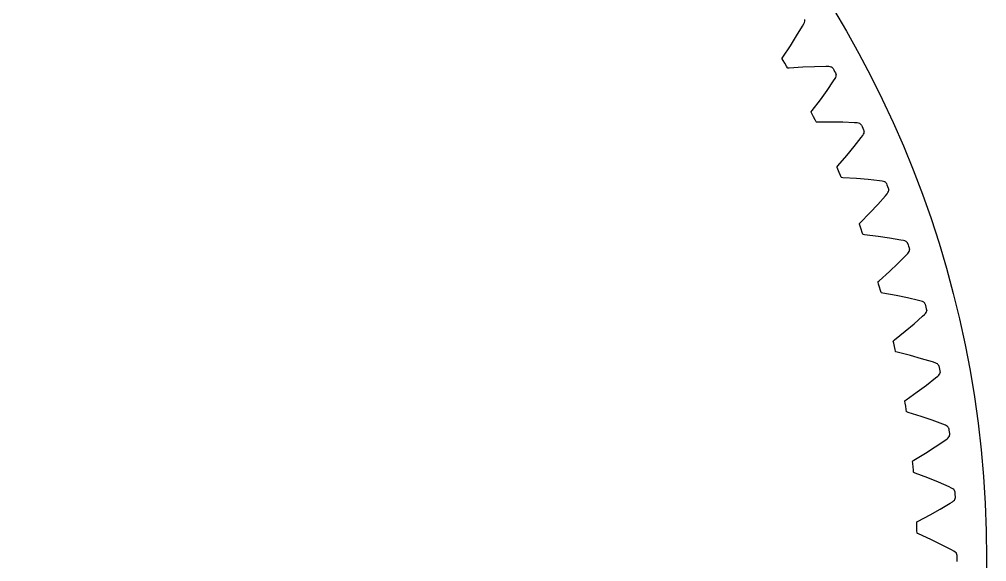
# Model space of a CAD drawing. Extents: x -54 to 54, y -54 to 54.
# Drawn here: x 4.62 to 53.5, y -0.18 to 27.22 of the extents above; entities that cross this region are included whole.
import ezdxf

# ---------------------------------------------------------------- set-up
doc = ezdxf.new("R2010")
doc.units = 0

msp = doc.modelspace()

# ---------------------------------------------------------------- linework, layer by layer
msp.add_circle((0, 0), 53.5)
msp.add_circle((0, 0), 53.5)
at = {"layer": 'layer0'}
for p, q in [((44.194, 26.881), (44.264, 27.002)), ((44.264, 27.002), (44.294, 27.066)), ((44.294, 27.066), (44.31, 27.124)), ((44.31, 27.199), (44.304, 27.221)), ((44.314, 27.176), (44.31, 27.199)), ((44.31, 27.124), (44.314, 27.151)), ((44.314, 27.151), (44.314, 27.176)), ((43.897, 26.382), (44.194, 26.881)), ((43.585, 25.889), (43.897, 26.382)), ((43.2, 25.314), (43.585, 25.889)), ((43.164, 25.247), (43.167, 25.26)), ((43.166, 25.233), (43.164, 25.247)), ((43.216, 25.144), (43.166, 25.233)), ((43.167, 25.26), (43.2, 25.314)), ((43.301, 25), (43.216, 25.144)), ((43.383, 24.854), (43.301, 25)), ((43.301, 25), (43.301, 25)), ((43.436, 24.766), (43.383, 24.854)), ((43.447, 24.757), (43.436, 24.766)), ((43.459, 24.754), (43.447, 24.757)), ((43.523, 24.756), (43.459, 24.754)), ((44.213, 24.801), (43.523, 24.756)), ((44.796, 24.824), (44.213, 24.801)), ((45.376, 24.833), (44.796, 24.824)), ((45.517, 24.833), (45.376, 24.833)), ((45.587, 24.827), (45.517, 24.833)), ((45.646, 24.812), (45.587, 24.827)), ((45.67, 24.801), (45.646, 24.812)), ((45.692, 24.789), (45.67, 24.801)), ((45.71, 24.774), (45.692, 24.789)), ((45.726, 24.758), (45.71, 24.774)), ((45.738, 24.74), (45.726, 24.758)), ((45.901, 24.42), (45.896, 24.442)), ((45.437, 23.63), (45.765, 24.109)), ((45.765, 24.109), (45.842, 24.226)), ((45.842, 24.226), (45.876, 24.288)), ((45.876, 24.288), (45.896, 24.345)), ((45.896, 24.345), (45.901, 24.372)), ((45.903, 24.396), (45.901, 24.42)), ((45.901, 24.372), (45.903, 24.396)), ((45.096, 23.156), (45.437, 23.63)), ((44.677, 22.607), (45.096, 23.156)), ((44.636, 22.542), (44.64, 22.554)), ((44.638, 22.528), (44.636, 22.542)), ((44.682, 22.436), (44.638, 22.528)), ((44.64, 22.554), (44.677, 22.607)), ((44.758, 22.287), (44.682, 22.436)), ((44.831, 22.136), (44.758, 22.287)), ((44.758, 22.287), (44.758, 22.287)), ((44.878, 22.045), (44.831, 22.136)), ((44.888, 22.036), (44.878, 22.045)), ((44.9, 22.031), (44.888, 22.036)), ((44.964, 22.029), (44.9, 22.031)), ((45.656, 22.033), (44.964, 22.029)), ((46.239, 22.02), (45.656, 22.033)), ((46.819, 21.992), (46.239, 22.02)), ((46.959, 21.984), (46.819, 21.992)), ((47.029, 21.973), (46.959, 21.984)), ((47.086, 21.955), (47.029, 21.973)), ((47.11, 21.943), (47.086, 21.955)), ((47.131, 21.929), (47.11, 21.943)), ((47.149, 21.913), (47.131, 21.929)), ((47.163, 21.896), (47.149, 21.913)), ((47.174, 21.877), (47.163, 21.896)), ((47.317, 21.548), (47.313, 21.57)), ((47.314, 21.5), (47.317, 21.524)), ((47.317, 21.524), (47.317, 21.548)), ((46.806, 20.788), (47.162, 21.246)), ((47.162, 21.246), (47.247, 21.358)), ((47.247, 21.358), (47.284, 21.418)), ((47.284, 21.418), (47.308, 21.474)), ((47.308, 21.474), (47.314, 21.5)), ((46.436, 20.336), (46.806, 20.788)), ((45.984, 19.813), (46.436, 20.336)), ((45.939, 19.751), (45.944, 19.763)), ((45.94, 19.738), (45.939, 19.751)), ((45.978, 19.643), (45.94, 19.738)), ((45.944, 19.763), (45.984, 19.813)), ((46.045, 19.489), (45.978, 19.643)), ((46.109, 19.334), (46.045, 19.489)), ((46.045, 19.489), (46.045, 19.489)), ((46.15, 19.241), (46.109, 19.334)), ((46.16, 19.231), (46.15, 19.241)), ((46.171, 19.225), (46.16, 19.231)), ((46.235, 19.22), (46.171, 19.225)), ((46.926, 19.18), (46.235, 19.22)), ((47.507, 19.131), (46.926, 19.18)), ((48.084, 19.068), (47.507, 19.131)), ((48.223, 19.051), (48.084, 19.068)), ((48.292, 19.036), (48.223, 19.051)), ((48.349, 19.014), (48.292, 19.036)), ((48.372, 19.001), (48.349, 19.014)), ((48.392, 18.986), (48.372, 19.001)), ((48.408, 18.969), (48.392, 18.986)), ((48.422, 18.951), (48.408, 18.969)), ((48.431, 18.932), (48.422, 18.951)), ((48.554, 18.594), (48.551, 18.616)), ((48.553, 18.571), (48.554, 18.594)), ((47.997, 17.867), (48.381, 18.302)), ((48.381, 18.302), (48.472, 18.409)), ((48.472, 18.409), (48.513, 18.466)), ((48.513, 18.466), (48.54, 18.52)), ((48.54, 18.52), (48.548, 18.546)), ((48.548, 18.546), (48.553, 18.571)), ((47.6, 17.439), (47.997, 17.867)), ((47.116, 16.945), (47.6, 17.439)), ((47.068, 16.886), (47.073, 16.898)), ((47.068, 16.872), (47.068, 16.886)), ((47.1, 16.775), (47.068, 16.872)), ((47.073, 16.898), (47.116, 16.945)), ((47.157, 16.618), (47.1, 16.775)), ((47.212, 16.459), (47.157, 16.618)), ((47.157, 16.618), (47.157, 16.618)), ((47.247, 16.363), (47.212, 16.459)), ((47.256, 16.353), (47.247, 16.363)), ((47.267, 16.347), (47.256, 16.353)), ((47.331, 16.337), (47.267, 16.347)), ((48.017, 16.255), (47.331, 16.337)), ((48.595, 16.171), (48.017, 16.255)), ((49.167, 16.072), (48.595, 16.171)), ((49.305, 16.046), (49.167, 16.072)), ((49.373, 16.027), (49.305, 16.046)), ((49.428, 16.002), (49.373, 16.027)), ((49.45, 15.987), (49.428, 16.002)), ((49.469, 15.971), (49.45, 15.987)), ((49.484, 15.953), (49.469, 15.971)), ((49.496, 15.934), (49.484, 15.953)), ((49.505, 15.914), (49.496, 15.934)), ((49.006, 14.878), (49.416, 15.289)), ((49.416, 15.289), (49.513, 15.39)), ((49.513, 15.39), (49.558, 15.445)), ((49.558, 15.445), (49.588, 15.497)), ((49.588, 15.497), (49.598, 15.522)), ((49.598, 15.522), (49.604, 15.546)), ((49.604, 15.546), (49.606, 15.57)), ((49.606, 15.57), (49.605, 15.592)), ((48.583, 14.476), (49.006, 14.878)), ((48.07, 14.012), (48.583, 14.476)), ((48.017, 13.942), (48.018, 13.956)), ((48.043, 13.844), (48.017, 13.942)), ((48.018, 13.956), (48.024, 13.968)), ((48.024, 13.968), (48.07, 14.012)), ((48.091, 13.683), (48.043, 13.844)), ((48.135, 13.521), (48.091, 13.683)), ((48.091, 13.683), (48.091, 13.683)), ((48.165, 13.424), (48.135, 13.521)), ((48.173, 13.412), (48.165, 13.424)), ((48.184, 13.406), (48.173, 13.412)), ((48.247, 13.392), (48.184, 13.406)), ((48.927, 13.268), (48.247, 13.392)), ((49.498, 13.148), (48.927, 13.268)), ((50.063, 13.015), (49.498, 13.148)), ((50.199, 12.981), (50.063, 13.015)), ((50.266, 12.957), (50.199, 12.981)), ((50.319, 12.929), (50.266, 12.957)), ((50.34, 12.913), (50.319, 12.929)), ((50.358, 12.895), (50.34, 12.913)), ((50.373, 12.877), (50.358, 12.895)), ((50.383, 12.857), (50.373, 12.877)), ((50.391, 12.836), (50.383, 12.857)), ((50.263, 12.218), (50.367, 12.313)), ((50.367, 12.313), (50.415, 12.365)), ((50.415, 12.365), (50.448, 12.415)), ((50.448, 12.415), (50.459, 12.44)), ((50.459, 12.44), (50.467, 12.463)), ((50.467, 12.463), (50.471, 12.486)), ((50.471, 12.486), (50.471, 12.509)), ((49.382, 11.458), (49.829, 11.833)), ((49.829, 11.833), (50.263, 12.218)), ((48.842, 11.027), (49.382, 11.458)), ((48.784, 10.96), (48.786, 10.974)), ((48.805, 10.86), (48.784, 10.96)), ((48.786, 10.974), (48.793, 10.985)), ((48.793, 10.985), (48.842, 11.027)), ((48.842, 10.697), (48.805, 10.86)), ((48.876, 10.532), (48.842, 10.697)), ((48.842, 10.697), (48.842, 10.697)), ((48.9, 10.433), (48.876, 10.532)), ((48.907, 10.421), (48.9, 10.433)), ((48.918, 10.414), (48.907, 10.421)), ((48.98, 10.397), (48.918, 10.414)), ((49.651, 10.231), (48.98, 10.397)), ((50.213, 10.076), (49.651, 10.231)), ((50.769, 9.908), (50.213, 10.076)), ((50.903, 9.866), (50.769, 9.908)), ((50.968, 9.838), (50.903, 9.866)), ((51.019, 9.807), (50.968, 9.838)), ((51.04, 9.789), (51.019, 9.807)), ((51.056, 9.771), (51.04, 9.789)), ((51.07, 9.751), (51.056, 9.771)), ((51.079, 9.731), (51.07, 9.751)), ((51.085, 9.71), (51.079, 9.731)), ((51.117, 9.286), (51.129, 9.31)), ((51.129, 9.31), (51.138, 9.333)), ((51.138, 9.333), (51.144, 9.356)), ((51.144, 9.356), (51.145, 9.378)), ((50.463, 8.743), (50.92, 9.101)), ((50.92, 9.101), (51.029, 9.189)), ((51.029, 9.189), (51.08, 9.238)), ((51.08, 9.238), (51.117, 9.286)), ((49.428, 7.999), (49.994, 8.396)), ((49.994, 8.396), (50.463, 8.743)), ((49.367, 7.936), (49.369, 7.95)), ((49.381, 7.835), (49.367, 7.936)), ((49.369, 7.95), (49.376, 7.96)), ((49.376, 7.96), (49.428, 7.999)), ((49.408, 7.67), (49.381, 7.835)), ((49.432, 7.503), (49.408, 7.67)), ((49.408, 7.67), (49.408, 7.67)), ((49.449, 7.403), (49.432, 7.503)), ((49.456, 7.391), (49.449, 7.403)), ((49.466, 7.383), (49.456, 7.391)), ((49.527, 7.362), (49.466, 7.383)), ((50.187, 7.155), (49.527, 7.362)), ((50.739, 6.966), (50.187, 7.155)), ((51.283, 6.764), (50.739, 6.966)), ((51.414, 6.713), (51.283, 6.764)), ((51.477, 6.682), (51.414, 6.713)), ((51.526, 6.647), (51.477, 6.682)), ((51.546, 6.628), (51.526, 6.647)), ((51.561, 6.609), (51.546, 6.628)), ((51.573, 6.589), (51.561, 6.609)), ((51.582, 6.568), (51.573, 6.589)), ((51.586, 6.547), (51.582, 6.568)), ((50.905, 5.62), (51.384, 5.949)), ((51.384, 5.949), (51.498, 6.03)), ((51.498, 6.03), (51.552, 6.076)), ((51.552, 6.076), (51.591, 6.122)), ((51.591, 6.122), (51.605, 6.144)), ((51.605, 6.144), (51.616, 6.167)), ((51.616, 6.167), (51.623, 6.19)), ((51.623, 6.19), (51.626, 6.212)), ((50.416, 5.302), (50.905, 5.62)), ((49.761, 4.882), (49.765, 4.895)), ((49.765, 4.895), (49.773, 4.906)), ((49.773, 4.906), (49.826, 4.941)), ((49.826, 4.941), (50.416, 5.302)), ((49.769, 4.78), (49.761, 4.882)), ((49.786, 4.613), (49.769, 4.78)), ((49.8, 4.446), (49.786, 4.613)), ((49.786, 4.613), (49.786, 4.613)), ((49.811, 4.345), (49.8, 4.446)), ((49.817, 4.332), (49.811, 4.345)), ((49.827, 4.324), (49.817, 4.332)), ((49.886, 4.299), (49.827, 4.324)), ((50.532, 4.052), (49.886, 4.299)), ((51.071, 3.829), (50.532, 4.052)), ((51.602, 3.594), (51.071, 3.829)), ((51.729, 3.536), (51.602, 3.594)), ((51.791, 3.501), (51.729, 3.536)), ((51.838, 3.463), (51.791, 3.501)), ((51.856, 3.443), (51.838, 3.463)), ((51.87, 3.422), (51.856, 3.443)), ((51.881, 3.401), (51.87, 3.422)), ((51.828, 2.89), (51.87, 2.934)), ((51.87, 2.934), (51.886, 2.956)), ((51.888, 3.38), (51.881, 3.401)), ((51.886, 2.956), (51.898, 2.978)), ((51.891, 3.359), (51.888, 3.38)), ((51.898, 2.978), (51.906, 3)), ((51.906, 3), (51.91, 3.022)), ((50.647, 2.188), (51.155, 2.476)), ((51.155, 2.476), (51.653, 2.774)), ((51.653, 2.774), (51.772, 2.848)), ((51.772, 2.848), (51.828, 2.89)), ((50.036, 1.864), (50.647, 2.188)), ((49.968, 1.809), (49.972, 1.822)), ((49.969, 1.707), (49.968, 1.809)), ((49.976, 1.54), (49.969, 1.707)), ((49.972, 1.822), (49.98, 1.832)), ((49.979, 1.372), (49.976, 1.54)), ((49.976, 1.54), (49.976, 1.54)), ((49.98, 1.832), (50.036, 1.864)), ((49.984, 1.27), (49.979, 1.372)), ((49.99, 1.257), (49.984, 1.27)), ((49.998, 1.248), (49.99, 1.257)), ((50.056, 1.22), (49.998, 1.248)), ((50.685, 0.934), (50.056, 1.22)), ((51.21, 0.678), (50.685, 0.934)), ((51.725, 0.411), (51.21, 0.678)), ((51.849, 0.344), (51.725, 0.411)), ((51.908, 0.306), (51.849, 0.344)), ((51.953, 0.265), (51.908, 0.306)), ((51.969, 0.244), (51.953, 0.265)), ((51.983, 0.223), (51.969, 0.244)), ((51.992, 0.201), (51.983, 0.223)), ((51.998, 0.18), (51.992, 0.201)), ((52, 0.158), (51.998, 0.18))]:
    msp.add_line(p, q, dxfattribs=at)
for centre, start, end in [((93.104, 49.613), 207.7048, 208.066), ((95.982, 43.787), 204.1753, 204.5366), ((98.495, 37.795), 200.6459, 201.0072), ((100.635, 31.66), 197.1165, 197.4778), ((102.393, 25.405), 193.5871, 193.9484), ((103.763, 19.053), 190.0577, 190.419), ((104.739, 12.629), 186.5283, 186.8896), ((105.318, 6.158), 182.9989, 183.3601), ((105.497, -0.338), 179.4695, 179.8307)]:
    msp.add_arc(centre, 53.5, start, end, dxfattribs=at)
at = {"layer": 'layer1'}
for p, q in [((44.194, 26.881), (44.264, 27.002)), ((44.264, 27.002), (44.294, 27.066)), ((44.294, 27.066), (44.31, 27.124)), ((44.31, 27.199), (44.304, 27.221)), ((44.314, 27.176), (44.31, 27.199)), ((44.31, 27.124), (44.314, 27.151)), ((44.314, 27.151), (44.314, 27.176)), ((43.897, 26.382), (44.194, 26.881)), ((43.585, 25.889), (43.897, 26.382)), ((43.2, 25.314), (43.585, 25.889)), ((43.164, 25.247), (43.167, 25.26)), ((43.166, 25.233), (43.164, 25.247)), ((43.216, 25.144), (43.166, 25.233)), ((43.167, 25.26), (43.2, 25.314)), ((43.301, 25), (43.216, 25.144)), ((43.383, 24.854), (43.301, 25)), ((43.301, 25), (43.301, 25)), ((43.436, 24.766), (43.383, 24.854)), ((43.447, 24.757), (43.436, 24.766)), ((43.459, 24.754), (43.447, 24.757)), ((43.523, 24.756), (43.459, 24.754)), ((44.213, 24.801), (43.523, 24.756)), ((44.796, 24.824), (44.213, 24.801)), ((45.376, 24.833), (44.796, 24.824)), ((45.517, 24.833), (45.376, 24.833)), ((45.587, 24.827), (45.517, 24.833)), ((45.646, 24.812), (45.587, 24.827)), ((45.67, 24.801), (45.646, 24.812)), ((45.692, 24.789), (45.67, 24.801)), ((45.71, 24.774), (45.692, 24.789)), ((45.726, 24.758), (45.71, 24.774)), ((45.738, 24.74), (45.726, 24.758)), ((45.901, 24.42), (45.896, 24.442)), ((45.437, 23.63), (45.765, 24.109)), ((45.765, 24.109), (45.842, 24.226)), ((45.842, 24.226), (45.876, 24.288)), ((45.876, 24.288), (45.896, 24.345)), ((45.896, 24.345), (45.901, 24.372)), ((45.903, 24.396), (45.901, 24.42)), ((45.901, 24.372), (45.903, 24.396)), ((45.096, 23.156), (45.437, 23.63)), ((44.677, 22.607), (45.096, 23.156)), ((44.636, 22.542), (44.64, 22.554)), ((44.638, 22.528), (44.636, 22.542)), ((44.682, 22.436), (44.638, 22.528)), ((44.64, 22.554), (44.677, 22.607)), ((44.758, 22.287), (44.682, 22.436)), ((44.831, 22.136), (44.758, 22.287)), ((44.758, 22.287), (44.758, 22.287)), ((44.878, 22.045), (44.831, 22.136)), ((44.888, 22.036), (44.878, 22.045)), ((44.9, 22.031), (44.888, 22.036)), ((44.964, 22.029), (44.9, 22.031)), ((45.656, 22.033), (44.964, 22.029)), ((46.239, 22.02), (45.656, 22.033)), ((46.819, 21.992), (46.239, 22.02)), ((46.959, 21.984), (46.819, 21.992)), ((47.029, 21.973), (46.959, 21.984)), ((47.086, 21.955), (47.029, 21.973)), ((47.11, 21.943), (47.086, 21.955)), ((47.131, 21.929), (47.11, 21.943)), ((47.149, 21.913), (47.131, 21.929)), ((47.163, 21.896), (47.149, 21.913)), ((47.174, 21.877), (47.163, 21.896)), ((47.317, 21.548), (47.313, 21.57)), ((47.314, 21.5), (47.317, 21.524)), ((47.317, 21.524), (47.317, 21.548)), ((46.806, 20.788), (47.162, 21.246)), ((47.162, 21.246), (47.247, 21.358)), ((47.247, 21.358), (47.284, 21.418)), ((47.284, 21.418), (47.308, 21.474)), ((47.308, 21.474), (47.314, 21.5)), ((46.436, 20.336), (46.806, 20.788)), ((45.984, 19.813), (46.436, 20.336)), ((45.939, 19.751), (45.944, 19.763)), ((45.94, 19.738), (45.939, 19.751)), ((45.978, 19.643), (45.94, 19.738)), ((45.944, 19.763), (45.984, 19.813)), ((46.045, 19.489), (45.978, 19.643)), ((46.109, 19.334), (46.045, 19.489)), ((46.045, 19.489), (46.045, 19.489)), ((46.15, 19.241), (46.109, 19.334)), ((46.16, 19.231), (46.15, 19.241)), ((46.171, 19.225), (46.16, 19.231)), ((46.235, 19.22), (46.171, 19.225)), ((46.926, 19.18), (46.235, 19.22)), ((47.507, 19.131), (46.926, 19.18)), ((48.084, 19.068), (47.507, 19.131)), ((48.223, 19.051), (48.084, 19.068)), ((48.292, 19.036), (48.223, 19.051)), ((48.349, 19.014), (48.292, 19.036)), ((48.372, 19.001), (48.349, 19.014)), ((48.392, 18.986), (48.372, 19.001)), ((48.408, 18.969), (48.392, 18.986)), ((48.422, 18.951), (48.408, 18.969)), ((48.431, 18.932), (48.422, 18.951)), ((48.554, 18.594), (48.551, 18.616)), ((48.553, 18.571), (48.554, 18.594)), ((47.997, 17.867), (48.381, 18.302)), ((48.381, 18.302), (48.472, 18.409)), ((48.472, 18.409), (48.513, 18.466)), ((48.513, 18.466), (48.54, 18.52)), ((48.54, 18.52), (48.548, 18.546)), ((48.548, 18.546), (48.553, 18.571)), ((47.6, 17.439), (47.997, 17.867)), ((47.116, 16.945), (47.6, 17.439)), ((47.068, 16.886), (47.073, 16.898)), ((47.068, 16.872), (47.068, 16.886)), ((47.1, 16.775), (47.068, 16.872)), ((47.073, 16.898), (47.116, 16.945)), ((47.157, 16.618), (47.1, 16.775)), ((47.212, 16.459), (47.157, 16.618)), ((47.157, 16.618), (47.157, 16.618)), ((47.247, 16.363), (47.212, 16.459)), ((47.256, 16.353), (47.247, 16.363)), ((47.267, 16.347), (47.256, 16.353)), ((47.331, 16.337), (47.267, 16.347)), ((48.017, 16.255), (47.331, 16.337)), ((48.595, 16.171), (48.017, 16.255)), ((49.167, 16.072), (48.595, 16.171)), ((49.305, 16.046), (49.167, 16.072)), ((49.373, 16.027), (49.305, 16.046)), ((49.428, 16.002), (49.373, 16.027)), ((49.45, 15.987), (49.428, 16.002)), ((49.469, 15.971), (49.45, 15.987)), ((49.484, 15.953), (49.469, 15.971)), ((49.496, 15.934), (49.484, 15.953)), ((49.505, 15.914), (49.496, 15.934)), ((49.006, 14.878), (49.416, 15.289)), ((49.416, 15.289), (49.513, 15.39)), ((49.513, 15.39), (49.558, 15.445)), ((49.558, 15.445), (49.588, 15.497)), ((49.588, 15.497), (49.598, 15.522)), ((49.598, 15.522), (49.604, 15.546)), ((49.604, 15.546), (49.606, 15.57)), ((49.606, 15.57), (49.605, 15.592)), ((48.583, 14.476), (49.006, 14.878)), ((48.07, 14.012), (48.583, 14.476)), ((48.017, 13.942), (48.018, 13.956)), ((48.043, 13.844), (48.017, 13.942)), ((48.018, 13.956), (48.024, 13.968)), ((48.024, 13.968), (48.07, 14.012)), ((48.091, 13.683), (48.043, 13.844)), ((48.135, 13.521), (48.091, 13.683)), ((48.091, 13.683), (48.091, 13.683)), ((48.165, 13.424), (48.135, 13.521)), ((48.173, 13.412), (48.165, 13.424)), ((48.184, 13.406), (48.173, 13.412)), ((48.247, 13.392), (48.184, 13.406)), ((48.927, 13.268), (48.247, 13.392)), ((49.498, 13.148), (48.927, 13.268)), ((50.063, 13.015), (49.498, 13.148)), ((50.199, 12.981), (50.063, 13.015)), ((50.266, 12.957), (50.199, 12.981)), ((50.319, 12.929), (50.266, 12.957)), ((50.34, 12.913), (50.319, 12.929)), ((50.358, 12.895), (50.34, 12.913)), ((50.373, 12.877), (50.358, 12.895)), ((50.383, 12.857), (50.373, 12.877)), ((50.391, 12.836), (50.383, 12.857)), ((50.263, 12.218), (50.367, 12.313)), ((50.367, 12.313), (50.415, 12.365)), ((50.415, 12.365), (50.448, 12.415)), ((50.448, 12.415), (50.459, 12.44)), ((50.459, 12.44), (50.467, 12.463)), ((50.467, 12.463), (50.471, 12.486)), ((50.471, 12.486), (50.471, 12.509)), ((49.382, 11.458), (49.829, 11.833)), ((49.829, 11.833), (50.263, 12.218)), ((48.842, 11.027), (49.382, 11.458)), ((48.784, 10.96), (48.786, 10.974)), ((48.805, 10.86), (48.784, 10.96)), ((48.786, 10.974), (48.793, 10.985)), ((48.793, 10.985), (48.842, 11.027)), ((48.842, 10.697), (48.805, 10.86)), ((48.876, 10.532), (48.842, 10.697)), ((48.842, 10.697), (48.842, 10.697)), ((48.9, 10.433), (48.876, 10.532)), ((48.907, 10.421), (48.9, 10.433)), ((48.918, 10.414), (48.907, 10.421)), ((48.98, 10.397), (48.918, 10.414)), ((49.651, 10.231), (48.98, 10.397)), ((50.213, 10.076), (49.651, 10.231)), ((50.769, 9.908), (50.213, 10.076)), ((50.903, 9.866), (50.769, 9.908)), ((50.968, 9.838), (50.903, 9.866)), ((51.019, 9.807), (50.968, 9.838)), ((51.04, 9.789), (51.019, 9.807)), ((51.056, 9.771), (51.04, 9.789)), ((51.07, 9.751), (51.056, 9.771)), ((51.079, 9.731), (51.07, 9.751)), ((51.085, 9.71), (51.079, 9.731)), ((51.117, 9.286), (51.129, 9.31)), ((51.129, 9.31), (51.138, 9.333)), ((51.138, 9.333), (51.144, 9.356)), ((51.144, 9.356), (51.145, 9.378)), ((50.463, 8.743), (50.92, 9.101)), ((50.92, 9.101), (51.029, 9.189)), ((51.029, 9.189), (51.08, 9.238)), ((51.08, 9.238), (51.117, 9.286)), ((49.428, 7.999), (49.994, 8.396)), ((49.994, 8.396), (50.463, 8.743)), ((49.367, 7.936), (49.369, 7.95)), ((49.381, 7.835), (49.367, 7.936)), ((49.369, 7.95), (49.376, 7.96)), ((49.376, 7.96), (49.428, 7.999)), ((49.408, 7.67), (49.381, 7.835)), ((49.432, 7.503), (49.408, 7.67)), ((49.408, 7.67), (49.408, 7.67)), ((49.449, 7.403), (49.432, 7.503)), ((49.456, 7.391), (49.449, 7.403)), ((49.466, 7.383), (49.456, 7.391)), ((49.527, 7.362), (49.466, 7.383)), ((50.187, 7.155), (49.527, 7.362)), ((50.739, 6.966), (50.187, 7.155)), ((51.283, 6.764), (50.739, 6.966)), ((51.414, 6.713), (51.283, 6.764)), ((51.477, 6.682), (51.414, 6.713)), ((51.526, 6.647), (51.477, 6.682)), ((51.546, 6.628), (51.526, 6.647)), ((51.561, 6.609), (51.546, 6.628)), ((51.573, 6.589), (51.561, 6.609)), ((51.582, 6.568), (51.573, 6.589)), ((51.586, 6.547), (51.582, 6.568)), ((50.905, 5.62), (51.384, 5.949)), ((51.384, 5.949), (51.498, 6.03)), ((51.498, 6.03), (51.552, 6.076)), ((51.552, 6.076), (51.591, 6.122)), ((51.591, 6.122), (51.605, 6.144)), ((51.605, 6.144), (51.616, 6.167)), ((51.616, 6.167), (51.623, 6.19)), ((51.623, 6.19), (51.626, 6.212)), ((50.416, 5.302), (50.905, 5.62)), ((49.761, 4.882), (49.765, 4.895)), ((49.765, 4.895), (49.773, 4.906)), ((49.773, 4.906), (49.826, 4.941)), ((49.826, 4.941), (50.416, 5.302)), ((49.769, 4.78), (49.761, 4.882)), ((49.786, 4.613), (49.769, 4.78)), ((49.8, 4.446), (49.786, 4.613)), ((49.786, 4.613), (49.786, 4.613)), ((49.811, 4.345), (49.8, 4.446)), ((49.817, 4.332), (49.811, 4.345)), ((49.827, 4.324), (49.817, 4.332)), ((49.886, 4.299), (49.827, 4.324)), ((50.532, 4.052), (49.886, 4.299)), ((51.071, 3.829), (50.532, 4.052)), ((51.602, 3.594), (51.071, 3.829)), ((51.729, 3.536), (51.602, 3.594)), ((51.791, 3.501), (51.729, 3.536)), ((51.838, 3.463), (51.791, 3.501)), ((51.856, 3.443), (51.838, 3.463)), ((51.87, 3.422), (51.856, 3.443)), ((51.881, 3.401), (51.87, 3.422)), ((51.828, 2.89), (51.87, 2.934)), ((51.87, 2.934), (51.886, 2.956)), ((51.888, 3.38), (51.881, 3.401)), ((51.886, 2.956), (51.898, 2.978)), ((51.891, 3.359), (51.888, 3.38)), ((51.898, 2.978), (51.906, 3)), ((51.906, 3), (51.91, 3.022)), ((50.647, 2.188), (51.155, 2.476)), ((51.155, 2.476), (51.653, 2.774)), ((51.653, 2.774), (51.772, 2.848)), ((51.772, 2.848), (51.828, 2.89)), ((50.036, 1.864), (50.647, 2.188)), ((49.968, 1.809), (49.972, 1.822)), ((49.969, 1.707), (49.968, 1.809)), ((49.976, 1.54), (49.969, 1.707)), ((49.972, 1.822), (49.98, 1.832)), ((49.979, 1.372), (49.976, 1.54)), ((49.976, 1.54), (49.976, 1.54)), ((49.98, 1.832), (50.036, 1.864)), ((49.984, 1.27), (49.979, 1.372)), ((49.99, 1.257), (49.984, 1.27)), ((49.998, 1.248), (49.99, 1.257)), ((50.056, 1.22), (49.998, 1.248)), ((50.685, 0.934), (50.056, 1.22)), ((51.21, 0.678), (50.685, 0.934)), ((51.725, 0.411), (51.21, 0.678)), ((51.849, 0.344), (51.725, 0.411)), ((51.908, 0.306), (51.849, 0.344)), ((51.953, 0.265), (51.908, 0.306)), ((51.969, 0.244), (51.953, 0.265)), ((51.983, 0.223), (51.969, 0.244)), ((51.992, 0.201), (51.983, 0.223)), ((51.998, 0.18), (51.992, 0.201)), ((52, 0.158), (51.998, 0.18))]:
    msp.add_line(p, q, dxfattribs=at)
for centre, start, end in [((93.104, 49.613), 207.7048, 208.066), ((95.982, 43.787), 204.1753, 204.5366), ((98.495, 37.795), 200.6459, 201.0072), ((100.635, 31.66), 197.1165, 197.4778), ((102.393, 25.405), 193.5871, 193.9484), ((103.763, 19.053), 190.0577, 190.419), ((104.739, 12.629), 186.5283, 186.8896), ((105.318, 6.158), 182.9989, 183.3601), ((105.497, -0.338), 179.4695, 179.8307)]:
    msp.add_arc(centre, 53.5, start, end, dxfattribs=at)

doc.saveas('drawing.dxf')
